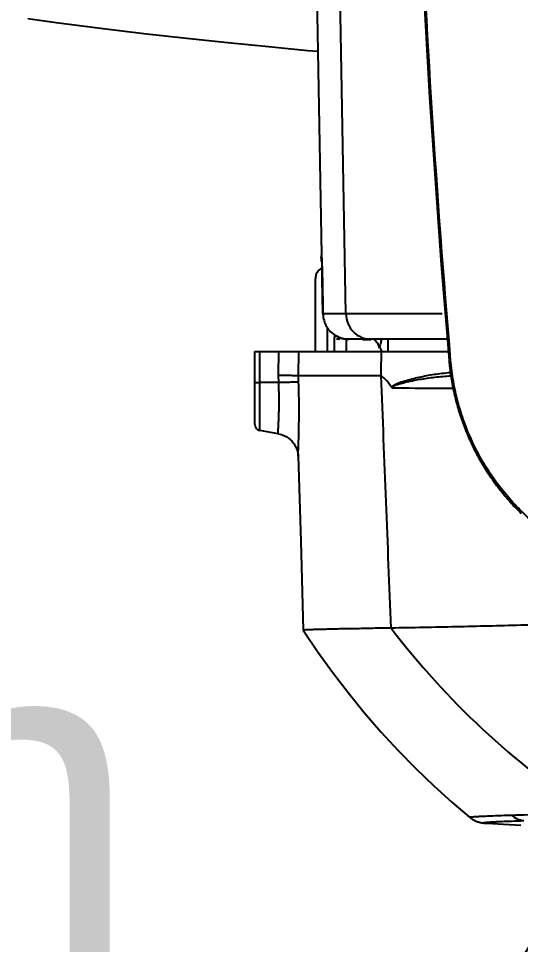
# Model space of a CAD drawing. Header units: millimetres. Extents: x 4086 to 8300, y 123 to 1549.
# Drawn here: x 6958.89 to 6969.25, y 972.56 to 991.66 of the extents above; entities that cross this region are included whole.
import ezdxf
from ezdxf import colors
from ezdxf.entities.mleader import LeaderData, LeaderLine
from ezdxf.math import Vec2, Vec3

# ---------------------------------------------------------------- set-up
doc = ezdxf.new("R2010")
doc.units = ezdxf.units.MM
doc.layers.add('外形图', color=7, linetype='Continuous')
doc.layers.add('多重引线', color=7, linetype='Continuous')
doc.styles.get("Standard").update_dxf_attribs({"font": 'simsun.ttc'})

msp = doc.modelspace()

# ---------------------------------------------------------------- linework, layer by layer
at = {"layer": '外形图'}
for p, q in [((6964.6393, 1013.793), (6965.1393, 986.793)), ((6965.6435, 985.5674), (6965.1261, 1013.793)), ((6965.014, 984.793), (6965.014, 986.293)), ((6965.1705, 985.5674), (6965.1571, 986.293)), ((6965.1574, 986.293), (6965.1708, 985.5677)), ((6965.6438, 985.5674), (6965.1705, 985.5674)), ((6967.6286, 985.5671), (6965.6438, 985.5674)), ((6965.264, 984.793), (6965.264, 985.2911)), ((6967.7347, 985.042), (6965.7061, 985.042)), ((6966.514, 984.793), (6966.514, 985.042)), ((6963.764, 984.793), (6967.7556, 984.793)), ((6963.764, 983.2861), (6963.764, 984.793)), ((6963.8673, 983.163), (6963.8673, 984.793)), ((6964.2529, 984.3002), (6964.2624, 984.793)), ((6964.6645, 984.296), (6964.6741, 984.793)), ((6967.8046, 984.6101), (6967.7712, 984.6073)), ((6964.2576, 984.1493), (6964.2529, 984.3002)), ((6964.6688, 984.1565), (6964.6644, 984.296)), ((6965.2842, 984.293), (6966.3699, 984.293)), ((6964.2576, 984.1493), (6963.8673, 984.1505)), ((6964.2476, 983.096), (6963.8673, 983.163)), ((6968.5473, 975.0638), (6968.5639, 975.0627)), ((6968.5639, 975.0627), (6968.896, 975.0445)), ((6968.896, 975.0445), (6969.2504, 975.0255))]:
    msp.add_line(p, q, dxfattribs=at)
for points in [[(6967.2566, 991.9985), (6967.2838, 991.5059), (6967.3121, 991.0133), (6967.3413, 990.5206), (6967.3716, 990.0279), (6967.4029, 989.5351), (6967.4352, 989.0424), (6967.4685, 988.5496), (6967.5028, 988.0568), (6967.5381, 987.564), (6967.5744, 987.0712), (6967.6118, 986.5783), (6967.6501, 986.0855), (6967.6895, 985.5927), (6967.7299, 985.0999), (6967.7712, 984.6073)], [(6959.0828, 991.6568), (6959.6681, 991.5767), (6960.5817, 991.4588), (6961.4778, 991.3507), (6962.3542, 991.2515), (6963.2097, 991.1604), (6964.0438, 991.0765), (6964.8552, 990.9994), (6965.0618, 990.9807)], [(6967.7712, 984.6073), (6967.7748, 984.5671), (6967.7787, 984.5268), (6967.783, 984.4866), (6967.7876, 984.4463), (6967.7925, 984.4061), (6967.7977, 984.3659), (6967.8032, 984.3258), (6967.8091, 984.2858), (6967.8153, 984.2457), (6967.8218, 984.2058), (6967.8287, 984.1659), (6967.8358, 984.126), (6967.8433, 984.0862), (6967.8511, 984.0465), (6967.8593, 984.0068), (6967.8677, 983.9672), (6967.8765, 983.9277), (6967.8856, 983.8882), (6967.895, 983.8488), (6967.9047, 983.8095), (6967.9148, 983.7703), (6967.9251, 983.7311), (6967.9358, 983.6921), (6967.9468, 983.6531), (6967.9581, 983.6143), (6967.9698, 983.5755), (6967.9817, 983.5368), (6967.994, 983.4982), (6968.0065, 983.4597), (6968.0194, 983.4213), (6968.0326, 983.383), (6968.0461, 983.3448), (6968.0599, 983.3068), (6968.074, 983.2688), (6968.0884, 983.231), (6968.1032, 983.1933), (6968.1182, 983.1557), (6968.1335, 983.1183), (6968.1492, 983.0809), (6968.1651, 983.0437), (6968.1813, 983.0066), (6968.1979, 982.9696), (6968.2147, 982.9328), (6968.2319, 982.8961), (6968.2493, 982.8596), (6968.267, 982.8232), (6968.2851, 982.787), (6968.3034, 982.7509), (6968.322, 982.7149), (6968.3409, 982.6791), (6968.36, 982.6435), (6968.3795, 982.608), (6968.3993, 982.5727), (6968.4193, 982.5375), (6968.4397, 982.5025), (6968.4603, 982.4676), (6968.4812, 982.4329), (6968.5024, 982.3984), (6968.5238, 982.3641), (6968.5456, 982.33), (6968.5676, 982.296), (6968.5898, 982.2622), (6968.6124, 982.2286), (6968.6352, 982.1952), (6968.6583, 982.1619), (6968.6817, 982.1289), (6968.7053, 982.096), (6968.7292, 982.0633), (6968.7534, 982.0308), (6968.7778, 981.9985), (6968.8025, 981.9664), (6968.8274, 981.9346), (6968.8526, 981.9029), (6968.8781, 981.8714), (6968.9038, 981.8402), (6968.9297, 981.8091), (6968.9559, 981.7783), (6968.9824, 981.7477), (6969.0091, 981.7172), (6969.0361, 981.687), (6969.0633, 981.657), (6969.0907, 981.6273), (6969.1184, 981.5977), (6969.1464, 981.5684), (6969.1745, 981.5393), (6969.2029, 981.5105), (6969.2315, 981.4819), (6969.2604, 981.4535)], [(6964.2476, 983.096), (6964.2801, 983.0892), (6964.3154, 983.0791), (6964.3488, 983.0669), (6964.3801, 983.0529), (6964.4093, 983.0374), (6964.4365, 983.0207), (6964.4617, 983.0029), (6964.4848, 982.9844), (6964.506, 982.9652), (6964.5254, 982.9457), (6964.543, 982.9259), (6964.559, 982.9059), (6964.5733, 982.886), (6964.5863, 982.8661), (6964.5978, 982.8464), (6964.608, 982.8269), (6964.617, 982.8078), (6964.6249, 982.7893), (6964.6316, 982.7713), (6964.6374, 982.754), (6964.6422, 982.7377), (6964.6462, 982.7223), (6964.6494, 982.7081), (6964.652, 982.6951), (6964.654, 982.6835), (6964.6554, 982.6736), (6964.6565, 982.6651), (6964.6574, 982.6573), (6964.658, 982.6502), (6964.6585, 982.6439), (6964.6588, 982.6386), (6964.6591, 982.6343), (6964.6592, 982.631), (6964.6592, 982.6295)], [(6964.6593, 982.6293), (6964.711, 980.8805), (6964.7643, 979.0435)], [(6964.7643, 979.0434), (6965.0569, 978.6084), (6965.3662, 978.1774), (6965.6884, 977.7562), (6966.0224, 977.3459), (6966.3673, 976.9478), (6966.7219, 976.5627), (6967.0849, 976.1918), (6967.455, 975.836), (6967.8307, 975.4963), (6968.1955, 975.1858)], [(6968.1955, 975.1858), (6968.2128, 975.172), (6968.2352, 975.1561), (6968.2561, 975.1427), (6968.2758, 975.1315), (6968.2944, 975.1219), (6968.3121, 975.1136), (6968.3293, 975.1063), (6968.3458, 975.1), (6968.3614, 975.0946), (6968.376, 975.0901), (6968.3894, 975.0863), (6968.4016, 975.0832), (6968.4128, 975.0806), (6968.4232, 975.0784), (6968.433, 975.0765), (6968.4422, 975.0749), (6968.4508, 975.0735), (6968.459, 975.0723), (6968.4669, 975.0712), (6968.4744, 975.0702), (6968.4818, 975.0694), (6968.489, 975.0686), (6968.4961, 975.0678), (6968.5031, 975.0672), (6968.5102, 975.0665), (6968.5173, 975.0659), (6968.5245, 975.0654), (6968.5319, 975.0648), (6968.5473, 975.0638)]]:
    msp.add_lwpolyline(points, dxfattribs=at)
for radius in [24.4672, 24.3423]:
    msp.add_circle((6992.764, 1005.043), radius, dxfattribs=at)
for centre, radius, start, end in [((6992.764, 1005.043), 24.5313, 130.39702, 229.60298), ((6992.764, 1005.043), 24.4979, 130.39702, 229.60298), ((6965.264, 986.293), 0.25, 120, 180), ((6965.7007, 985.5748), 0.5297, 211.26766, 219.59884), ((6965.7051, 985.5783), 0.5353, 219.58996, 225.28232), ((6965.7038, 985.5767), 0.5333, 225.26289, 240.22859), ((6935.4407, 990.3413), 30.4286, 349.99693, 350.13346), ((6956.4624, 984.8536), 8.9466, 359.56044, 1.29538), ((6965.9336, 990.3274), 5.2949, 264.7841, 265.5528), ((6952.2854, 984.7954), 13.3719, 359.97024, 1.06716), ((6966.2661, 981.8008), 3.2425, 91.2186, 91.86842), ((6967.6157, 984.6077), 1.3084, 159.94017, 163.54202), ((6967.7438, 984.57), 1.442, 163.54806, 167.41095), ((4857.8531, 898.4536), 2110.2634, 2.1898372, 2.3312707), ((6963.889, 983.2861), 0.125, 180, 260)]:
    msp.add_arc(centre, radius, start, end, dxfattribs=at)
for points, knots in [([(6967.8046, 984.6101), (6967.5158, 988.0072), (6967.1899, 993.1129), (6966.9724, 999.9286), (6966.8998, 1006.7476), (6967.0813, 1015.2717), (6967.5158, 1022.0789), (6967.8046, 1025.4759)], [0, 0, 0, 0, 0.2499966, 0.3750018, 0.5000071, 0.7500034, 1, 1, 1, 1]), ([(6965.1571, 986.293), (6965.1559, 986.3567), (6965.1493, 986.4707), (6965.1567, 986.6384), (6965.1263, 986.7142), (6965.1524, 986.793), (6965.1397, 986.793)], [0, 0, 0, 0, 0.3820581, 0.7070454, 0.9236351, 1, 1, 1, 1]), ([(6965.1397, 986.793), (6965.14, 986.7802), (6965.1517, 986.6138), (6965.1546, 986.4469), (6965.1574, 986.293)], [0, 0, 0, 0, 0.0769286, 1, 1, 1, 1]), ([(6965.6438, 985.5674), (6965.6462, 985.433), (6965.7551, 985.1575), (6966.0306, 985.042), (6966.162, 985.042)], [0, 0, 0, 0, 0.5056729, 1, 1, 1, 1]), ([(6966.226, 985.043), (6966.239, 985.029), (6966.267, 984.9988), (6966.2901, 984.9643), (6966.3006, 984.9449)], [0, 0, 0, 0, 0.4626639, 1, 1, 1, 1]), ([(6966.3006, 984.9449), (6966.3068, 984.9335), (6966.319, 984.9082), (6966.3288, 984.8819), (6966.3336, 984.8676)], [0, 0, 0, 0, 0.4618526, 1, 1, 1, 1]), ([(6966.3365, 984.8843), (6966.3449, 984.8674), (6966.3619, 984.8361), (6966.3817, 984.8065), (6966.392, 984.7933)], [0, 0, 0, 0, 0.5304794, 1, 1, 1, 1]), ([(6966.3699, 984.293), (6966.3712, 984.3764), (6966.3741, 984.543), (6966.3759, 984.7097), (6966.3772, 984.793)], [0, 0, 0, 0, 0.5000105, 1, 1, 1, 1]), ([(6972.3311, 980.0836), (6972.1867, 980.0959), (6971.9708, 980.1238), (6971.6864, 980.1798), (6971.4047, 980.2481), (6971.0586, 980.3566), (6970.7232, 980.4949), (6970.4631, 980.6228), (6970.2088, 980.762), (6969.9027, 980.9566), (6969.5573, 981.2214), (6969.2364, 981.5153), (6968.9424, 981.8363), (6968.6776, 982.1817), (6968.483, 982.4878), (6968.3438, 982.7421), (6968.2159, 983.0022), (6968.0776, 983.3375), (6967.9691, 983.6837), (6967.9008, 983.9654), (6967.8448, 984.2498), (6967.8169, 984.4657), (6967.8046, 984.6101)], [0, 0, 0, 0, 0.0624963, 0.0937519, 0.1250075, 0.1875038, 0.25, 0.2812556, 0.3125113, 0.3750075, 0.4375038, 0.5, 0.5624963, 0.6249925, 0.6874887, 0.7187444, 0.75, 0.8124962, 0.8749925, 0.9062481, 0.9375037, 1, 1, 1, 1]), ([(6964.2529, 984.3002), (6964.2663, 984.3002), (6964.2927, 984.2993), (6964.3441, 984.3005), (6964.4049, 984.3), (6964.4727, 984.2999), (6964.5322, 984.2993), (6964.5759, 984.2987), (6964.6056, 984.2981), (6964.6235, 984.2976), (6964.6365, 984.2971), (6964.6454, 984.2967), (6964.6508, 984.2965), (6964.6548, 984.296), (6964.6576, 984.296), (6964.6594, 984.2962), (6964.6612, 984.2961), (6964.6634, 984.294), (6964.664, 984.2916), (6964.6644, 984.2899)], [0, 0, 0, 0, 0.0965425, 0.1910204, 0.3712841, 0.5359547, 0.6806036, 0.8013383, 0.851699, 0.8949231, 0.9307212, 0.9457578, 0.9588556, 0.9700014, 0.9748233, 0.9791632, 0.983014, 0.987189, 1, 1, 1, 1]), ([(6964.6645, 984.296), (6964.7394, 984.2948), (6964.946, 984.2939), (6965.1525, 984.2932), (6965.2842, 984.293)], [0, 0, 0, 0, 0.3627313, 1, 1, 1, 1]), ([(6966.5952, 984.0361), (6966.5623, 984.0883), (6966.4967, 984.1822), (6966.4142, 984.2644), (6966.3699, 984.293)], [0, 0, 0, 0, 0.538903, 1, 1, 1, 1]), ([(6966.5952, 984.0361), (6966.5947, 984.0421), (6966.5949, 984.0535), (6966.5974, 984.0689), (6966.6058, 984.0789), (6966.6155, 984.0833), (6966.6238, 984.0892), (6966.6316, 984.0957), (6966.6397, 984.1015), (6966.651, 984.1075), (6966.6654, 984.1141), (6966.6879, 984.1253), (6966.7168, 984.137), (6966.7517, 984.1504), (6966.7988, 984.1668), (6966.8825, 984.1935), (6967.005, 984.2273), (6967.1555, 984.2632), (6967.3102, 984.2948), (6967.4692, 984.322), (6967.6323, 984.3439), (6967.7427, 984.3543), (6967.7985, 984.3582)], [0, 0, 0, 0, 0.0141921, 0.0267401, 0.035575, 0.0435529, 0.0515366, 0.0595296, 0.0672802, 0.0747925, 0.0896222, 0.1044182, 0.1337035, 0.1628881, 0.1920667, 0.2506384, 0.3692316, 0.490203, 0.6137241, 0.7398482, 0.8685973, 1, 1, 1, 1]), ([(6966.5988, 984.0331), (6966.5978, 984.0358), (6966.5965, 984.0418), (6966.5961, 984.0506), (6966.5973, 984.0588), (6966.6017, 984.0668), (6966.6097, 984.0725), (6966.6214, 984.079), (6966.6359, 984.0859), (6966.6528, 984.0944), (6966.6706, 984.1008), (6966.6939, 984.1092), (6966.7235, 984.1187), (6966.7592, 984.1291), (6966.8072, 984.1421), (6966.8924, 984.1631), (6967.0163, 984.1898), (6967.1679, 984.2179), (6967.3231, 984.2426), (6967.4817, 984.2634), (6967.6438, 984.2797), (6967.7532, 984.2868), (6967.8085, 984.2893)], [0, 0, 0, 0, 0.0068194, 0.0142612, 0.0207993, 0.0261547, 0.0354066, 0.0433399, 0.058089, 0.073336, 0.0880612, 0.1027574, 0.1321023, 0.1614011, 0.1907459, 0.2497073, 0.3690815, 0.4906533, 0.6145128, 0.7406805, 0.8691679, 1, 1, 1, 1]), ([(6963.764, 984.1526), (6963.764, 984.1525), (6963.765, 984.1524), (6963.7661, 984.1522), (6963.7686, 984.1521), (6963.7735, 984.1518), (6963.7819, 984.1515), (6963.7942, 984.1512), (6963.8095, 984.1509), (6963.8272, 984.1507), (6963.8467, 984.1506), (6963.8603, 984.1505), (6963.8673, 984.1505)], [0, 0, 0, 0, 0.0049556, 0.0188458, 0.0417494, 0.0735204, 0.1626644, 0.2836033, 0.4326739, 0.605352, 0.7963937, 1, 1, 1, 1]), ([(6964.2476, 983.096), (6964.2471, 983.0961), (6964.2467, 983.0985), (6964.2463, 983.1019), (6964.2462, 983.1086), (6964.2462, 983.1173), (6964.2464, 983.1286), (6964.2471, 983.1485), (6964.2485, 983.1792), (6964.2506, 983.2229), (6964.2532, 983.2754), (6964.2561, 983.3364), (6964.259, 983.4052), (6964.2617, 983.4812), (6964.2648, 983.595), (6964.2668, 983.7495), (6964.2651, 983.9453), (6964.2607, 984.0804), (6964.2576, 984.1493)], [0, 0, 0, 0, 0.0015059, 0.0052313, 0.0112846, 0.0196729, 0.030385, 0.0434001, 0.0762243, 0.1178584, 0.1679319, 0.2259975, 0.2915319, 0.3639408, 0.4425624, 0.6154636, 0.8037047, 1, 1, 1, 1]), ([(6964.6688, 984.1565), (6964.6643, 984.157), (6964.6509, 984.1571), (6964.6246, 984.1573), (6964.5861, 984.1568), (6964.5137, 984.1557), (6964.4029, 984.1533), (6964.3089, 984.1508), (6964.2576, 984.1493)], [0, 0, 0, 0, 0.0329946, 0.0975608, 0.1919961, 0.3137752, 0.6256641, 1, 1, 1, 1]), ([(6964.6593, 982.6294), (6964.6587, 982.649), (6964.6603, 982.7045), (6964.6634, 982.8108), (6964.6683, 982.9614), (6964.6732, 983.1509), (6964.677, 983.3729), (6964.6786, 983.7117), (6964.6743, 983.9758), (6964.6688, 984.1565)], [0, 0, 0, 0, 0.038495, 0.1090127, 0.2088781, 0.3344665, 0.4813976, 0.6447944, 1, 1, 1, 1]), ([(6967.8568, 984.0278), (6967.7523, 984.0283), (6967.3325, 984.0302), (6966.9126, 984.032), (6966.5972, 984.0331)], [0, 0, 0, 0, 0.2486817, 1, 1, 1, 1]), ([(6975.6841, 979.7873), (6975.567, 979.7363), (6975.3129, 979.6511), (6974.9057, 979.5579), (6974.4617, 979.4809), (6973.8074, 979.3902), (6972.9159, 979.3036), (6971.9782, 979.248), (6971.1785, 979.2112), (6970.5482, 979.1862), (6969.9031, 979.1642), (6969.2471, 979.1451), (6968.5832, 979.1283), (6967.9143, 979.1116), (6967.2444, 979.0983), (6966.7979, 979.0916), (6966.5754, 979.0879)], [0, 0, 0, 0, 0.0418027, 0.087434, 0.1366952, 0.1892684, 0.303674, 0.429834, 0.4967775, 0.5657683, 0.6363546, 0.708091, 0.7806409, 0.8537785, 0.9271364, 1, 1, 1, 1]), ([(6966.5754, 979.0879), (6966.5007, 979.0867), (6966.3576, 979.084), (6966.1522, 979.0818), (6965.9629, 979.0765), (6965.7881, 979.0732), (6965.6263, 979.0714), (6965.4784, 979.0685), (6965.3445, 979.0649), (6965.2242, 979.0618), (6965.1176, 979.0592), (6965.0249, 979.0569), (6964.9465, 979.0546), (6964.8902, 979.0525), (6964.8523, 979.0509), (6964.8292, 979.0497), (6964.8098, 979.0486), (6964.7937, 979.0476), (6964.7815, 979.0465), (6964.7721, 979.0457), (6964.7678, 979.0447), (6964.7642, 979.0442), (6964.7643, 979.0435)], [0, 0, 0, 0, 0.1235575, 0.2369661, 0.3401754, 0.4369435, 0.5265522, 0.6080624, 0.6818369, 0.7482784, 0.8072516, 0.858459, 0.9017426, 0.9370815, 0.9517864, 0.9645253, 0.9753056, 0.9841312, 0.9910046, 0.9959277, 0.998907, 1, 1, 1, 1]), ([(6966.5754, 979.0879), (6967.1419, 978.3453), (6968.406, 976.9522), (6969.8816, 975.7862), (6970.662, 975.2672)], [0, 0, 0, 0, 0.4991612, 1, 1, 1, 1]), ([(6969.0591, 975.2322), (6969.2952, 975.2395), (6969.6739, 975.2484), (6970.2082, 975.2627), (6970.5064, 975.2656), (6970.662, 975.2672)], [0, 0, 0, 0, 0.4419653, 0.7087967, 1, 1, 1, 1]), ([(6968.1955, 975.1858), (6968.1929, 975.1879), (6968.2092, 975.1922), (6968.2198, 975.1933), (6968.2444, 975.1964), (6968.2729, 975.1988), (6968.3099, 975.2016), (6968.3535, 975.2044), (6968.4261, 975.2084), (6968.5343, 975.2135), (6968.685, 975.2195), (6968.863, 975.2259), (6968.9908, 975.23), (6969.0591, 975.2322)], [0, 0, 0, 0, 0.0114163, 0.0290535, 0.054918, 0.0890424, 0.1314288, 0.182068, 0.2409281, 0.3830992, 0.5573723, 0.763114, 1, 1, 1, 1]), ([(6968.5717, 975.0623), (6968.5586, 975.063), (6968.5403, 975.0642), (6968.518, 975.0661), (6968.5055, 975.0674), (6968.4958, 975.0688), (6968.4896, 975.07), (6968.486, 975.0711), (6968.4844, 975.0718), (6968.4834, 975.0725), (6968.4831, 975.0741), (6968.4862, 975.0755), (6968.4906, 975.0769), (6968.4986, 975.0784), (6968.5091, 975.08), (6968.5225, 975.0817), (6968.5462, 975.0841), (6968.5831, 975.0871), (6968.6359, 975.0907), (6968.7002, 975.0943), (6968.7759, 975.0981), (6968.899, 975.1036), (6969.0805, 975.1106), (6969.233, 975.1157), (6969.3165, 975.1183)], [0, 0, 0, 0, 0.0425481, 0.0592091, 0.0727945, 0.0833103, 0.0907764, 0.0933854, 0.0952727, 0.0965079, 0.0973452, 0.0999839, 0.1054189, 0.113881, 0.1254223, 0.1400637, 0.1578134, 0.2026401, 0.2598931, 0.3295132, 0.4113957, 0.5054037, 0.7291699, 1, 1, 1, 1]), ([(6969.0591, 975.2322), (6969.0949, 975.2003), (6969.1758, 975.1473), (6969.2695, 975.1227), (6969.3164, 975.1183)], [0, 0, 0, 0, 0.504334, 1, 1, 1, 1])]:
    msp.add_open_spline(points, degree=3, knots=knots, dxfattribs=at)
for points in [[(6965.1705, 985.5674), (6965.1722, 985.4746), (6965.1998, 985.3792), (6965.248, 985.2998)], [(6965.706, 985.042), (6965.6138, 985.0418), (6965.5186, 985.0674), (6965.4388, 985.1135)], [(6965.439, 985.1138), (6965.519, 985.0681), (6965.6139, 985.042), (6965.706, 985.042)], [(6965.9944, 985.0343), (6966.0497, 985.0367), (6966.105, 985.0398), (6966.1604, 985.0416)]]:
    msp.add_open_spline(points, degree=3, dxfattribs=at)

# ---------------------------------------------------------------- leaders
at = {"layer": '多重引线'}
ml = msp.add_multileader_mtext('Standard', dxfattribs=at)
ml.set_content('\\A1;{\\fSource Han Sans CN Regular|b0|i0|c0|p34;2×\\C256;Φ6H7({\\H0.7x;\\S+0.012^  0;}) \\fSource Han Sans CN Normal|b0|i0|c134|p34;  \\fSource Han Sans CN Normal|b0|i0|c0|p34;\\C7;through}')
ml.set_leader_properties(linetype='ByLayer')
ml.build(insert=Vec2(0, 0))
ml.multileader.update_dxf_attribs({"text_left_attachment_type": 5, "text_right_attachment_type": 5, "dogleg_length": 10, "arrow_head_size": 5})
ctx = ml.context
ctx.base_point, ctx.char_height, ctx.arrow_head_size, ctx.landing_gap_size, ctx.plane_origin = Vec3(6871.8676, 957.2455), 7, 5, 2.5, Vec3(7242.7271, 994.0157)
ctx.left_attachment, ctx.right_attachment, ctx.text_align_type = 5, 5, 1
notes = []
notes.append((ctx, [(1, (1, 1, 0), (6959.5713, 957.2455), (-1, 0), 10, [(1, [(6975.889, 982.543)], 0, [])])]))
ctx.mtext.insert, ctx.mtext.width, ctx.mtext.alignment, ctx.mtext.flow_direction = Vec3(6910.7194, 981.3855), 100, 2, 5
for ctx, leaders in notes:
    for number, flags, end, landing, length, lines in leaders:
        leader = LeaderData()
        leader.index, (leader.has_last_leader_line, leader.has_dogleg_vector, leader.attachment_direction) = number, flags
        leader.last_leader_point, leader.dogleg_vector, leader.dogleg_length = Vec3(end), Vec3(landing), length
        for number, points, colour, breaks in lines:
            line = LeaderLine()
            line.index, line.vertices, line.color, line.breaks = number, Vec3.list(points), colors.encode_raw_color(colour), breaks
            leader.lines.append(line)
        ctx.leaders.append(leader)

doc.saveas('drawing.dxf')
